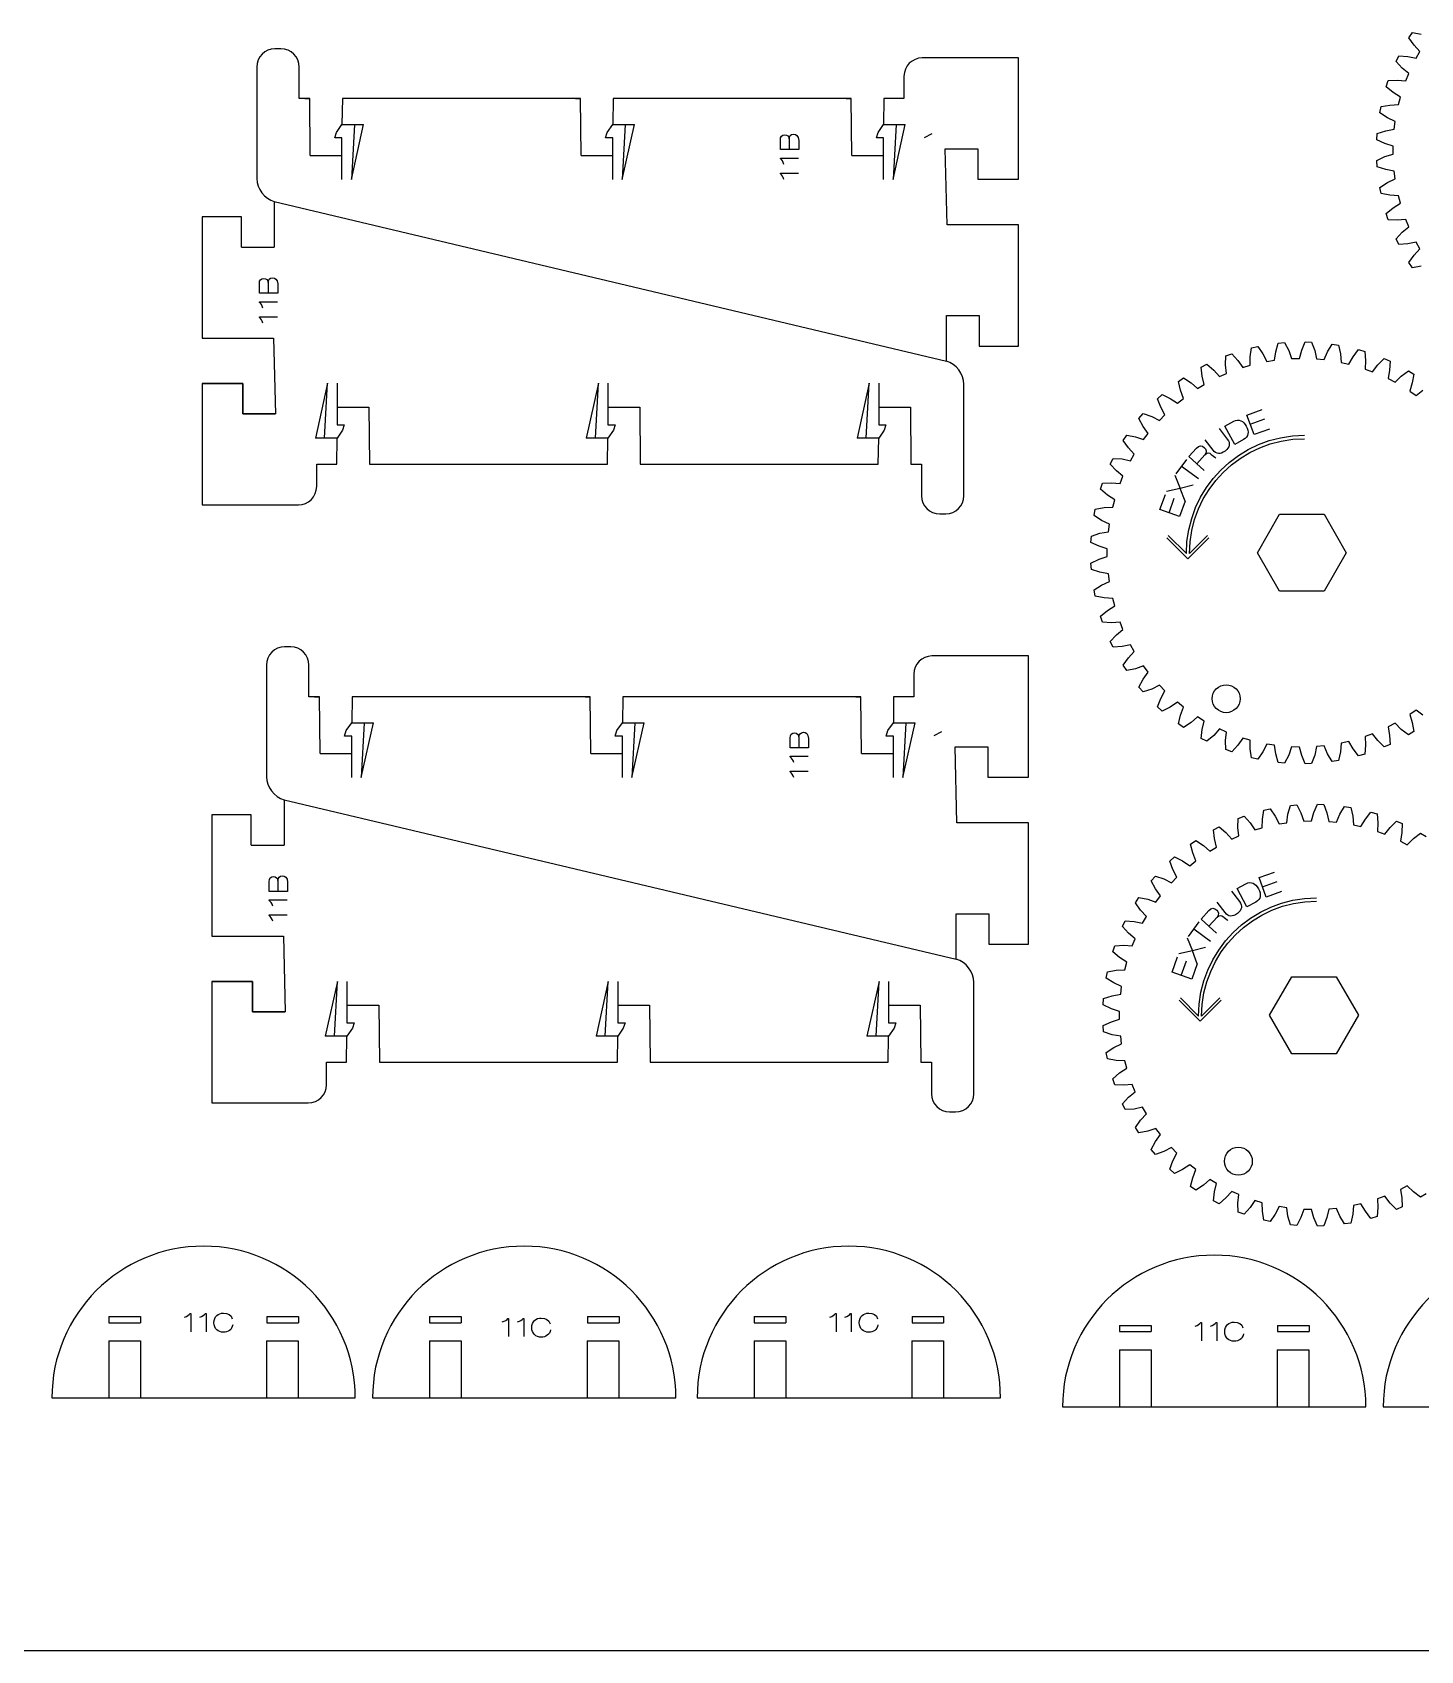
# Model space of a CAD drawing. Header units: millimetres. Extents: x -1200 to 0, y -900 to 0.
# Drawn here: x -592.9 to -364.1, y -900 to -633.2 of the extents above; entities that cross this region are included whole.
import ezdxf

# ---------------------------------------------------------------- set-up
doc = ezdxf.new("R2010")
doc.units = ezdxf.units.MM
doc.layers.add('CUTS', color=1, linetype='Continuous', true_color=0xff0000)
doc.layers.add('TEXT', color=5, linetype='Continuous', true_color=0x0000ff)
doc.layers.add('laser bed referance', color=3, linetype='Continuous', lineweight=25, true_color=0x00ff00)

msp = doc.modelspace()

# ---------------------------------------------------------------- linework, layer by layer
at = {"layer": 'CUTS', "color": 1, "lineweight": 25, "true_color": 0xff0000}
for p, q in [((-430.32, -637.46), (-446.22, -637.46)), ((-430.32, -657.46), (-430.32, -637.46)), ((-548.92, -644.16), (-548.92, -638.96)), ((-547.18, -644.16), (-548.92, -644.16)), ((-547.98, -644.16), (-547.18, -644.16)), ((-547.08, -653.55), (-547.18, -644.16)), ((-541.78, -644.16), (-541.86, -648.45)), ((-502.56, -644.16), (-541.78, -644.16)), ((-503.36, -644.16), (-502.56, -644.16)), ((-502.46, -653.55), (-502.56, -644.16)), ((-497.16, -644.16), (-497.23, -648.45)), ((-457.94, -644.16), (-497.16, -644.16)), ((-458.74, -644.16), (-457.94, -644.16)), ((-457.84, -653.55), (-457.94, -644.16)), ((-442.42, -652.46), (-437.02, -652.46)), ((-442.12, -664.95), (-442.42, -652.46)), ((-442.42, -652.46), (-437.02, -652.46)), ((-437.02, -652.46), (-437.02, -657.46)), ((-437.02, -652.46), (-437.02, -657.46)), ((-547.08, -653.55), (-541.88, -653.55)), ((-502.46, -653.55), (-497.26, -653.55)), ((-457.84, -653.55), (-452.64, -653.55)), ((-437.02, -657.46), (-430.32, -657.46)), ((-437.02, -657.46), (-430.32, -657.46)), ((-553.03, -661.15), (-442.22, -687.43)), ((-553.03, -661.15), (-553.03, -668.63)), ((-558.43, -663.63), (-564.93, -663.63)), ((-564.93, -663.63), (-564.93, -683.63)), ((-558.43, -668.63), (-558.43, -663.63)), ((-430.32, -664.95), (-442.12, -664.95)), ((-430.32, -684.95), (-430.32, -664.95)), ((-558.43, -668.63), (-553.03, -668.63)), ((-442.22, -687.43), (-442.22, -679.94)), ((-442.22, -679.94), (-436.82, -679.94)), ((-436.82, -679.94), (-436.82, -684.95)), ((-436.82, -679.94), (-436.82, -684.95)), ((-564.93, -683.63), (-553.13, -683.63)), ((-553.13, -683.63), (-552.83, -696.12)), ((-436.82, -684.95), (-430.32, -684.95)), ((-436.82, -684.95), (-430.32, -684.95)), ((-564.93, -691.12), (-558.23, -691.12)), ((-558.23, -691.12), (-564.93, -691.12)), ((-564.93, -691.12), (-564.93, -711.12)), ((-558.23, -691.12), (-558.23, -696.12)), ((-558.23, -696.12), (-558.23, -691.12)), ((-558.23, -696.12), (-552.83, -696.12)), ((-552.83, -696.12), (-558.23, -696.12)), ((-542.61, -695.03), (-537.41, -695.03)), ((-537.41, -695.03), (-537.31, -704.42)), ((-497.99, -695.03), (-492.79, -695.03)), ((-492.79, -695.03), (-492.69, -704.42)), ((-453.37, -695.03), (-448.17, -695.03)), ((-448.17, -695.03), (-448.07, -704.42)), ((-498.09, -704.42), (-498.02, -700.13)), ((-453.47, -704.42), (-453.39, -700.13)), ((-537.31, -704.42), (-536.51, -704.42)), ((-537.31, -704.42), (-498.09, -704.42)), ((-492.69, -704.42), (-491.89, -704.42)), ((-492.69, -704.42), (-453.47, -704.42)), ((-448.07, -704.42), (-447.27, -704.42)), ((-448.07, -704.42), (-446.33, -704.42)), ((-446.33, -704.42), (-446.33, -709.62)), ((-564.93, -711.12), (-549.03, -711.12)), ((-428.7, -736.04), (-444.61, -736.04)), ((-428.7, -756.04), (-428.7, -736.04)), ((-547.31, -742.75), (-547.31, -737.54)), ((-545.57, -742.75), (-547.31, -742.75)), ((-546.37, -742.75), (-545.57, -742.75)), ((-545.47, -752.14), (-545.57, -742.75)), ((-540.17, -742.75), (-540.24, -747.04)), ((-500.95, -742.75), (-540.17, -742.75)), ((-501.75, -742.75), (-500.95, -742.75)), ((-500.85, -752.14), (-500.95, -742.75)), ((-495.55, -742.75), (-495.62, -747.04)), ((-456.33, -742.75), (-495.55, -742.75)), ((-457.13, -742.75), (-456.33, -742.75)), ((-456.23, -752.14), (-456.33, -742.75)), ((-545.47, -752.14), (-540.27, -752.14)), ((-500.85, -752.14), (-495.65, -752.14)), ((-456.23, -752.14), (-451.03, -752.14)), ((-440.81, -751.04), (-435.41, -751.04)), ((-440.51, -763.53), (-440.81, -751.04)), ((-440.81, -751.04), (-435.41, -751.04)), ((-435.41, -751.04), (-435.41, -756.04)), ((-435.41, -751.04), (-435.41, -756.04)), ((-435.41, -756.04), (-428.7, -756.04)), ((-435.41, -756.04), (-428.7, -756.04)), ((-551.41, -759.73), (-440.61, -786.02)), ((-551.41, -759.73), (-551.41, -767.22)), ((-556.81, -762.22), (-563.31, -762.22)), ((-563.31, -762.22), (-563.31, -782.22)), ((-556.81, -767.22), (-556.81, -762.22)), ((-428.7, -763.53), (-440.51, -763.53)), ((-428.7, -783.53), (-428.7, -763.53)), ((-556.81, -767.22), (-551.41, -767.22)), ((-440.61, -786.02), (-440.61, -778.53)), ((-440.61, -778.53), (-435.21, -778.53)), ((-435.21, -778.53), (-435.21, -783.53)), ((-435.21, -778.53), (-435.21, -783.53)), ((-563.31, -782.22), (-551.51, -782.22)), ((-551.51, -782.22), (-551.21, -794.71)), ((-435.21, -783.53), (-428.7, -783.53)), ((-435.21, -783.53), (-428.7, -783.53)), ((-563.31, -789.71), (-556.61, -789.71)), ((-556.61, -789.71), (-563.31, -789.71)), ((-563.31, -789.71), (-563.31, -809.71)), ((-556.61, -789.71), (-556.61, -794.71)), ((-556.61, -794.71), (-556.61, -789.71)), ((-556.61, -794.71), (-551.21, -794.71)), ((-551.21, -794.71), (-556.61, -794.71)), ((-540.99, -793.61), (-535.79, -793.61)), ((-535.79, -793.61), (-535.69, -803)), ((-496.37, -793.61), (-491.17, -793.61)), ((-491.17, -793.61), (-491.07, -803)), ((-451.75, -793.61), (-446.55, -793.61)), ((-446.55, -793.61), (-446.45, -803)), ((-496.47, -803), (-496.4, -798.71)), ((-451.85, -803), (-451.78, -798.71)), ((-535.69, -803), (-534.89, -803)), ((-535.69, -803), (-496.47, -803)), ((-491.07, -803), (-490.27, -803)), ((-491.07, -803), (-451.85, -803)), ((-446.45, -803), (-445.65, -803)), ((-446.45, -803), (-444.71, -803)), ((-444.71, -803), (-444.71, -808.21)), ((-563.31, -809.71), (-547.41, -809.71)), ((-580.28, -844.94), (-575.08, -844.94)), ((-580.28, -844.94), (-580.28, -845.94)), ((-579.88, -844.94), (-575.48, -844.94)), ((-575.08, -844.94), (-575.08, -845.94)), ((-554.25, -844.94), (-549.05, -844.94)), ((-554.25, -844.94), (-554.25, -845.94)), ((-553.85, -844.94), (-549.45, -844.94)), ((-549.05, -844.94), (-549.05, -845.94)), ((-527.42, -844.94), (-522.22, -844.94)), ((-527.42, -844.94), (-527.42, -845.94)), ((-527.02, -844.94), (-522.62, -844.94)), ((-522.22, -844.94), (-522.22, -845.94)), ((-501.39, -844.94), (-496.19, -844.94)), ((-501.39, -844.94), (-501.39, -845.94)), ((-500.99, -844.94), (-496.59, -844.94)), ((-496.19, -844.94), (-496.19, -845.94)), ((-473.91, -844.94), (-468.71, -844.94)), ((-473.91, -844.94), (-473.91, -845.94)), ((-473.51, -844.94), (-469.11, -844.94)), ((-468.71, -844.94), (-468.71, -845.94)), ((-447.88, -844.94), (-442.68, -844.94)), ((-447.88, -844.94), (-447.88, -845.94)), ((-447.48, -844.94), (-443.08, -844.94)), ((-442.68, -844.94), (-442.68, -845.94)), ((-580.28, -845.94), (-575.08, -845.94)), ((-579.88, -845.94), (-575.48, -845.94)), ((-554.25, -845.94), (-549.05, -845.94)), ((-553.85, -845.94), (-549.45, -845.94)), ((-527.42, -845.94), (-522.22, -845.94)), ((-527.02, -845.94), (-522.62, -845.94)), ((-501.39, -845.94), (-496.19, -845.94)), ((-500.99, -845.94), (-496.59, -845.94)), ((-473.91, -845.94), (-468.71, -845.94)), ((-473.51, -845.94), (-469.11, -845.94)), ((-447.88, -845.94), (-442.68, -845.94)), ((-447.48, -845.94), (-443.08, -845.94)), ((-413.68, -846.42), (-408.48, -846.42)), ((-413.68, -846.42), (-413.68, -847.42)), ((-413.68, -847.42), (-408.48, -847.42)), ((-413.28, -846.42), (-408.88, -846.42)), ((-413.28, -847.42), (-408.88, -847.42)), ((-408.48, -846.42), (-408.48, -847.42)), ((-387.65, -846.42), (-382.45, -846.42)), ((-387.65, -846.42), (-387.65, -847.42)), ((-387.65, -847.42), (-382.45, -847.42)), ((-387.25, -846.42), (-382.85, -846.42)), ((-387.25, -847.42), (-382.85, -847.42)), ((-382.45, -846.42), (-382.45, -847.42)), ((-580.28, -848.94), (-575.08, -848.94)), ((-580.28, -848.94), (-580.28, -858.31)), ((-579.88, -848.94), (-575.48, -848.94)), ((-575.08, -848.94), (-575.08, -858.31)), ((-554.28, -848.94), (-549.08, -848.94)), ((-554.28, -848.94), (-554.28, -858.31)), ((-553.88, -848.94), (-549.48, -848.94)), ((-549.08, -848.94), (-549.08, -858.31)), ((-527.42, -848.94), (-522.22, -848.94)), ((-527.42, -848.94), (-527.42, -858.31)), ((-527.02, -848.94), (-522.62, -848.94)), ((-522.22, -848.94), (-522.22, -858.31)), ((-501.42, -848.94), (-496.22, -848.94)), ((-501.42, -848.94), (-501.42, -858.31)), ((-501.02, -848.94), (-496.62, -848.94)), ((-496.22, -848.94), (-496.22, -858.31)), ((-473.91, -848.94), (-468.71, -848.94)), ((-473.91, -848.94), (-473.91, -858.31)), ((-473.51, -848.94), (-469.11, -848.94)), ((-468.71, -848.94), (-468.71, -858.31)), ((-447.91, -848.94), (-442.71, -848.94)), ((-447.91, -848.94), (-447.91, -858.31)), ((-447.51, -848.94), (-443.11, -848.94)), ((-442.71, -848.94), (-442.71, -858.31)), ((-413.68, -850.42), (-408.48, -850.42)), ((-413.68, -850.42), (-413.68, -859.8)), ((-413.28, -850.42), (-408.88, -850.42)), ((-408.48, -850.42), (-408.48, -859.8)), ((-387.68, -850.42), (-382.48, -850.42)), ((-387.68, -850.42), (-387.68, -859.8)), ((-387.28, -850.42), (-382.88, -850.42)), ((-382.48, -850.42), (-382.48, -859.8)), ((-589.68, -858.33), (-539.68, -858.33)), ((-536.82, -858.33), (-486.82, -858.33)), ((-483.31, -858.33), (-433.31, -858.33)), ((-423.08, -859.81), (-373.08, -859.81)), ((-370.22, -859.81), (-320.22, -859.81))]:
    msp.add_line(p, q, dxfattribs=at)
for points in [[(-363.96, -671.78), (-365.41, -672.07), (-365.98, -671.19), (-365.13, -669.98), (-364.16, -668.94), (-364.79, -667.83), (-366.18, -668.11), (-367.65, -668.22), (-368.11, -667.27), (-367.11, -666.18), (-366.01, -665.28), (-366.49, -664.09), (-367.91, -664.2), (-369.39, -664.12), (-369.72, -663.11), (-368.59, -662.17), (-367.39, -661.4), (-367.71, -660.17), (-369.13, -660.09), (-370.58, -659.82), (-370.79, -658.79), (-369.54, -657.99), (-368.25, -657.39), (-368.41, -656.12), (-369.81, -655.87), (-371.22, -655.41), (-371.29, -654.36), (-369.95, -653.73), (-368.6, -653.3), (-368.6, -652.02), (-369.95, -651.59), (-371.29, -650.96), (-371.22, -649.9), (-369.81, -649.45), (-368.41, -649.19), (-368.25, -647.93), (-369.54, -647.33), (-370.79, -646.53), (-370.58, -645.49), (-369.13, -645.22), (-367.71, -645.15), (-367.39, -643.91), (-368.59, -643.15), (-369.72, -642.2), (-369.39, -641.2), (-367.91, -641.12), (-366.49, -641.23), (-366.01, -640.04), (-367.11, -639.13), (-368.11, -638.05), (-367.65, -637.09), (-366.18, -637.2), (-364.79, -637.49), (-364.16, -636.38), (-365.13, -635.34), (-365.98, -634.13), (-365.41, -633.25), (-363.96, -633.54)], [(-551.92, -635.96), (-552.92, -635.96)], [(-555.92, -638.96), (-555.92, -639.66)], [(-449.22, -640.46), (-449.22, -644.16), (-452.54, -644.16), (-452.57, -648.45)], [(-555.92, -647.16), (-555.92, -647.86)], [(-541.86, -657.49), (-541.86, -650.65), (-543.06, -650.65), (-542.77, -649.77), (-541.86, -648.45), (-539.8, -648.45), (-540.3, -657.49), (-538.29, -648.45)], [(-539.8, -648.45), (-538.29, -648.45)], [(-497.23, -657.49), (-497.23, -650.65), (-498.43, -650.65), (-498.15, -649.77), (-497.23, -648.45), (-495.17, -648.45), (-495.67, -657.49), (-493.66, -648.45)], [(-495.17, -648.45), (-493.66, -648.45)], [(-452.57, -657.49), (-452.57, -650.65), (-453.77, -650.65), (-453.49, -649.77), (-452.57, -648.45), (-450.52, -648.45), (-451.02, -657.49), (-449, -648.45)], [(-450.52, -648.45), (-449, -648.45)], [(-444.63, -649.99), (-445.92, -650.64)], [(-555.92, -653.86), (-555.92, -657.35)], [(-363.67, -745.81), (-364.8, -744.95), (-365.85, -745.68), (-365.43, -747.03), (-365.18, -748.49), (-366.08, -749.04), (-367.26, -748.14), (-368.27, -747.14), (-369.4, -747.73), (-369.16, -749.13), (-369.1, -750.61), (-370.07, -751.04), (-371.12, -750), (-371.99, -748.88), (-373.19, -749.32), (-373.13, -750.74), (-373.26, -752.22), (-374.27, -752.52), (-375.18, -751.35), (-375.91, -750.13), (-377.15, -750.41), (-377.27, -751.83), (-377.59, -753.27), (-378.63, -753.44), (-379.39, -752.17), (-379.95, -750.86), (-381.22, -750.99), (-381.52, -752.37), (-382.02, -753.77), (-383.07, -753.8), (-383.66, -752.44), (-384.05, -751.08), (-385.32, -751.04), (-385.8, -752.37), (-386.47, -753.69), (-387.52, -753.59), (-387.93, -752.17), (-388.14, -750.76), (-389.4, -750.56), (-390.05, -751.83), (-390.88, -753.05), (-391.91, -752.81), (-392.13, -751.35), (-392.16, -749.93), (-393.39, -749.57), (-394.19, -750.74), (-395.17, -751.85), (-396.16, -751.48), (-396.2, -750), (-396.05, -748.59), (-397.21, -748.07), (-398.16, -749.13), (-399.28, -750.1), (-400.21, -749.62), (-400.06, -748.14), (-399.72, -746.76), (-400.82, -746.1), (-401.89, -747.03), (-403.12, -747.85), (-403.99, -747.25), (-403.64, -745.81), (-403.14, -744.48), (-404.14, -743.68), (-405.32, -744.47), (-406.65, -745.13), (-407.43, -744.42), (-406.9, -743.03), (-406.23, -741.78), (-407.12, -740.86), (-408.39, -741.49), (-409.8, -741.97), (-410.48, -741.17), (-409.78, -739.86), (-408.96, -738.71), (-409.72, -737.68), (-411.06, -738.15), (-412.51, -738.44), (-413.09, -737.56), (-412.23, -736.35), (-411.27, -735.31), (-411.89, -734.2), (-413.28, -734.48), (-414.76, -734.59), (-415.22, -733.64), (-414.21, -732.55), (-413.12, -731.65), (-413.6, -730.46), (-415.02, -730.57), (-416.5, -730.49), (-416.83, -729.49), (-415.69, -728.54), (-414.49, -727.78), (-414.82, -726.54), (-416.24, -726.46), (-417.69, -726.19), (-417.89, -725.16), (-416.64, -724.36), (-415.36, -723.76), (-415.52, -722.49), (-416.92, -722.24), (-418.33, -721.78), (-418.4, -720.73), (-417.06, -720.1), (-415.7, -719.67), (-415.7, -718.39), (-417.06, -717.96), (-418.4, -717.33), (-418.33, -716.27), (-416.92, -715.82), (-415.52, -715.57), (-415.36, -714.3), (-416.64, -713.7), (-417.89, -712.9), (-417.69, -711.86), (-416.24, -711.59), (-414.82, -711.52), (-414.49, -710.28), (-415.69, -709.52), (-416.83, -708.57), (-416.5, -707.57), (-415.02, -707.49), (-413.6, -707.6), (-413.12, -706.41), (-414.21, -705.5), (-415.22, -704.42), (-414.76, -703.47), (-413.28, -703.57), (-411.89, -703.86), (-411.27, -702.75), (-412.23, -701.71), (-413.09, -700.5), (-412.51, -699.62), (-411.06, -699.91), (-409.72, -700.38), (-408.96, -699.35), (-409.78, -698.2), (-410.48, -696.89), (-409.8, -696.09), (-408.39, -696.56), (-407.12, -697.2), (-406.23, -696.28), (-406.9, -695.03), (-407.43, -693.64), (-406.65, -692.93), (-405.32, -693.59), (-404.14, -694.38), (-403.14, -693.58), (-403.64, -692.25), (-403.99, -690.81), (-403.12, -690.21), (-401.89, -691.03), (-400.82, -691.96), (-399.72, -691.3), (-400.06, -689.91), (-400.21, -688.44), (-399.28, -687.95), (-398.16, -688.92), (-397.21, -689.99), (-396.05, -689.47), (-396.2, -688.06), (-396.16, -686.58), (-395.17, -686.21), (-394.19, -687.32), (-393.39, -688.49), (-392.16, -688.13), (-392.13, -686.71), (-391.91, -685.24), (-390.88, -685.01), (-390.05, -686.23), (-389.4, -687.5), (-388.14, -687.29), (-387.93, -685.89), (-387.52, -684.47), (-386.47, -684.37), (-385.8, -685.68), (-385.32, -687.02), (-384.05, -686.98), (-383.66, -685.62), (-383.07, -684.26), (-382.02, -684.29), (-381.52, -685.68), (-381.22, -687.07), (-379.95, -687.19), (-379.39, -685.89), (-378.63, -684.62), (-377.59, -684.79), (-377.27, -686.23), (-377.15, -687.65), (-375.91, -687.93), (-375.18, -686.71), (-374.27, -685.54), (-373.26, -685.84), (-373.13, -687.32), (-373.19, -688.74), (-371.99, -689.18), (-371.12, -688.06), (-370.07, -687.02), (-369.1, -687.45), (-369.16, -688.92), (-369.4, -690.32), (-368.27, -690.91), (-367.26, -689.91), (-366.08, -689.02), (-365.18, -689.57), (-365.43, -691.03), (-365.85, -692.38), (-364.8, -693.11), (-363.67, -692.25)], [(-542.68, -691.09), (-542.68, -697.93), (-541.48, -697.93), (-541.76, -698.81), (-542.68, -700.13), (-544.73, -700.13), (-544.23, -691.09), (-546.25, -700.13)], [(-498.02, -691.09), (-498.02, -697.93), (-496.82, -697.93), (-497.1, -698.81), (-498.02, -700.13), (-500.08, -700.13), (-499.58, -691.09), (-501.59, -700.13)], [(-453.39, -691.09), (-453.39, -697.93), (-452.19, -697.93), (-452.48, -698.81), (-453.39, -700.13), (-455.45, -700.13), (-454.95, -691.09), (-456.96, -700.13)], [(-439.33, -694.71), (-439.33, -691.23)], [(-544.73, -700.13), (-546.25, -700.13)], [(-546.03, -708.12), (-546.03, -704.42), (-542.71, -704.42), (-542.68, -700.13)], [(-500.08, -700.13), (-501.59, -700.13)], [(-455.45, -700.13), (-456.96, -700.13)], [(-439.33, -701.42), (-439.33, -700.71)], [(-439.33, -709.62), (-439.33, -708.92)], [(-443.33, -712.62), (-442.33, -712.62)], [(-387.31, -725.38), (-390.97, -719.03), (-387.31, -712.68), (-379.98, -712.68), (-376.31, -719.03), (-379.98, -725.38), (-387.31, -725.38), (-387.31, -725.38)], [(-550.31, -734.54), (-551.31, -734.54)], [(-554.31, -737.54), (-554.31, -738.25)], [(-447.61, -739.04), (-447.61, -742.75), (-450.93, -742.75), (-450.96, -747.04)], [(-554.31, -745.75), (-554.31, -746.45)], [(-540.24, -756.08), (-540.24, -749.24), (-541.44, -749.24), (-541.16, -748.35), (-540.24, -747.04), (-538.18, -747.04), (-538.68, -756.08), (-536.67, -747.04)], [(-538.18, -747.04), (-536.67, -747.04)], [(-495.61, -756.08), (-495.61, -749.24), (-496.82, -749.24), (-496.53, -748.35), (-495.62, -747.04), (-493.56, -747.04), (-494.06, -756.08), (-492.05, -747.04)], [(-493.56, -747.04), (-492.05, -747.04)], [(-450.96, -756.08), (-450.96, -749.24), (-452.16, -749.24), (-451.87, -748.35), (-450.96, -747.04), (-448.9, -747.04), (-449.4, -756.08), (-447.39, -747.04)], [(-448.9, -747.04), (-447.39, -747.04)], [(-443.02, -748.57), (-444.3, -749.22)], [(-554.31, -752.45), (-554.31, -755.94)], [(-363.16, -824.72), (-364.07, -825.27), (-365.25, -824.38), (-366.25, -823.38), (-367.39, -823.97), (-367.14, -825.37), (-367.08, -826.85), (-368.05, -827.27), (-369.1, -826.23), (-369.98, -825.11), (-371.17, -825.55), (-371.11, -826.97), (-371.24, -828.45), (-372.25, -828.75), (-373.17, -827.58), (-373.89, -826.36), (-375.14, -826.64), (-375.25, -828.06), (-375.57, -829.51), (-376.61, -829.67), (-377.37, -828.4), (-377.93, -827.1), (-379.2, -827.22), (-379.5, -828.61), (-380, -830), (-381.05, -830.04), (-381.64, -828.68), (-382.03, -827.31), (-383.31, -827.27), (-383.78, -828.61), (-384.46, -829.93), (-385.51, -829.82), (-385.92, -828.4), (-386.13, -827), (-387.39, -826.79), (-388.03, -828.06), (-388.87, -829.28), (-389.9, -829.05), (-390.12, -827.58), (-390.15, -826.16), (-391.37, -825.8), (-392.17, -826.97), (-393.16, -828.08), (-394.15, -827.71), (-394.18, -826.23), (-394.03, -824.82), (-395.2, -824.3), (-396.14, -825.37), (-397.26, -826.34), (-398.19, -825.85), (-398.04, -824.38), (-397.71, -823), (-398.8, -822.33), (-399.87, -823.27), (-401.1, -824.08), (-401.97, -823.48), (-401.63, -822.04), (-401.12, -820.71), (-402.12, -819.92), (-403.3, -820.7), (-404.63, -821.36), (-405.41, -820.65), (-404.89, -819.26), (-404.22, -818.01), (-405.11, -817.09), (-406.38, -817.73), (-407.78, -818.2), (-408.46, -817.4), (-407.77, -816.09), (-406.94, -814.94), (-407.7, -813.91), (-409.05, -814.38), (-410.5, -814.67), (-411.07, -813.79), (-410.22, -812.58), (-409.25, -811.54), (-409.88, -810.43), (-411.27, -810.72), (-412.74, -810.82), (-413.2, -809.87), (-412.2, -808.79), (-411.1, -807.88), (-411.58, -806.69), (-413, -806.8), (-414.48, -806.72), (-414.81, -805.72), (-413.68, -804.77), (-412.48, -804.01), (-412.8, -802.77), (-414.22, -802.7), (-415.67, -802.43), (-415.88, -801.39), (-414.63, -800.59), (-413.34, -799.99), (-413.5, -798.73), (-414.9, -798.47), (-416.31, -798.02), (-416.38, -796.96), (-415.04, -796.33), (-413.69, -795.9), (-413.69, -794.62), (-415.04, -794.19), (-416.38, -793.56), (-416.31, -792.51), (-414.9, -792.05), (-413.5, -791.8), (-413.34, -790.53), (-414.63, -789.93), (-415.88, -789.13), (-415.67, -788.1), (-414.22, -787.83), (-412.8, -787.75), (-412.48, -786.52), (-413.68, -785.75), (-414.81, -784.8), (-414.48, -783.8), (-413, -783.72), (-411.58, -783.83), (-411.1, -782.64), (-412.2, -781.74), (-413.2, -780.65), (-412.74, -779.7), (-411.27, -779.81), (-409.88, -780.09), (-409.25, -778.98), (-410.22, -777.94), (-411.07, -776.73), (-410.5, -775.85), (-409.05, -776.15), (-407.7, -776.61), (-406.94, -775.58), (-407.77, -774.43), (-408.46, -773.12), (-407.78, -772.32), (-406.38, -772.8), (-405.11, -773.43), (-404.22, -772.51), (-404.89, -771.26), (-405.41, -769.87), (-404.63, -769.16), (-403.3, -769.82), (-402.12, -770.61), (-401.12, -769.81), (-401.63, -768.48), (-401.97, -767.04), (-401.1, -766.44), (-399.87, -767.26), (-398.8, -768.19), (-397.71, -767.53), (-398.04, -766.15), (-398.19, -764.68), (-397.26, -764.19), (-396.14, -765.16), (-395.2, -766.22), (-394.03, -765.7), (-394.18, -764.29), (-394.15, -762.81), (-393.16, -762.45), (-392.17, -763.55), (-391.37, -764.72), (-390.15, -764.36), (-390.12, -762.94), (-389.9, -761.48), (-388.87, -761.24), (-388.03, -762.46), (-387.39, -763.73), (-386.13, -763.53), (-385.92, -762.12), (-385.51, -760.7), (-384.46, -760.6), (-383.78, -761.92), (-383.31, -763.26), (-382.03, -763.21), (-381.64, -761.85), (-381.05, -760.49), (-380, -760.52), (-379.5, -761.92), (-379.2, -763.3), (-377.93, -763.43), (-377.37, -762.12), (-376.61, -760.85), (-375.57, -761.02), (-375.25, -762.46), (-375.14, -763.88), (-373.89, -764.16), (-373.17, -762.94), (-372.25, -761.77), (-371.24, -762.07), (-371.11, -763.55), (-371.17, -764.97), (-369.98, -765.41), (-369.1, -764.29), (-368.05, -763.25), (-367.08, -763.68), (-367.14, -765.16), (-367.39, -766.56), (-366.25, -767.15), (-365.25, -766.15), (-364.07, -765.25), (-363.16, -765.8)], [(-385.29, -801.61), (-388.96, -795.26), (-385.29, -788.91), (-377.96, -788.91), (-374.29, -795.26), (-377.96, -801.61), (-385.29, -801.61), (-385.29, -801.61)], [(-541.06, -789.68), (-541.06, -796.51), (-539.86, -796.51), (-540.14, -797.4), (-541.06, -798.71), (-543.12, -798.71), (-542.62, -789.68), (-544.63, -798.71)], [(-496.4, -789.68), (-496.4, -796.51), (-495.2, -796.51), (-495.49, -797.4), (-496.4, -798.71), (-498.46, -798.71), (-497.96, -789.68), (-499.97, -798.71)], [(-451.78, -789.68), (-451.78, -796.51), (-450.58, -796.51), (-450.86, -797.4), (-451.78, -798.71), (-453.83, -798.71), (-453.33, -789.68), (-455.35, -798.71)], [(-437.71, -793.3), (-437.71, -789.81)], [(-543.12, -798.71), (-544.63, -798.71)], [(-544.41, -806.71), (-544.41, -803), (-541.09, -803), (-541.06, -798.71)], [(-498.46, -798.71), (-499.97, -798.71)], [(-453.83, -798.71), (-455.35, -798.71)], [(-437.71, -800), (-437.71, -799.3)], [(-437.71, -808.21), (-437.71, -807.5)], [(-441.71, -811.21), (-440.71, -811.21)]]:
    msp.add_lwpolyline(points, dxfattribs=at)
for points in [[(-552.92, -635.96), (-554.57, -635.96), (-555.92, -637.31), (-555.92, -638.96)], [(-548.92, -638.96), (-548.92, -637.31), (-550.27, -635.96), (-551.92, -635.96)], [(-446.22, -637.46), (-447.87, -637.46), (-449.22, -638.81), (-449.22, -640.46)], [(-555.92, -639.66), (-555.92, -641.31), (-555.92, -645.51), (-555.92, -647.16)], [(-555.92, -647.86), (-555.92, -649.51), (-555.92, -652.21), (-555.92, -653.86)], [(-555.92, -657.35), (-555.92, -659), (-554.62, -660.71), (-553.03, -661.15)], [(-439.33, -691.23), (-439.33, -689.58), (-440.63, -687.87), (-442.22, -687.43)], [(-439.33, -700.71), (-439.33, -699.06), (-439.33, -696.36), (-439.33, -694.71)], [(-439.33, -708.92), (-439.33, -707.27), (-439.33, -703.07), (-439.33, -701.42)], [(-549.03, -711.12), (-547.38, -711.12), (-546.03, -709.77), (-546.03, -708.12)], [(-446.33, -709.62), (-446.33, -711.27), (-444.98, -712.62), (-443.33, -712.62)], [(-442.33, -712.62), (-440.68, -712.62), (-439.33, -711.27), (-439.33, -709.62)], [(-551.31, -734.54), (-552.96, -734.54), (-554.31, -735.89), (-554.31, -737.54)], [(-547.31, -737.54), (-547.31, -735.89), (-548.66, -734.54), (-550.31, -734.54)], [(-444.61, -736.04), (-446.26, -736.04), (-447.61, -737.39), (-447.61, -739.04)], [(-554.31, -738.25), (-554.31, -739.9), (-554.31, -744.1), (-554.31, -745.75)], [(-398.42, -743.09), (-398.42, -741.82), (-397.38, -740.79), (-396.11, -740.79)], [(-396.11, -740.79), (-394.84, -740.79), (-393.81, -741.82), (-393.81, -743.09)], [(-396.11, -745.39), (-397.38, -745.39), (-398.42, -744.36), (-398.42, -743.09)], [(-393.81, -743.09), (-393.81, -744.36), (-394.84, -745.39), (-396.11, -745.39)], [(-554.31, -746.45), (-554.31, -748.1), (-554.31, -750.8), (-554.31, -752.45)], [(-554.31, -755.94), (-554.31, -757.59), (-553, -759.3), (-551.41, -759.73)], [(-437.71, -789.81), (-437.71, -788.16), (-439.01, -786.46), (-440.61, -786.02)], [(-437.71, -799.3), (-437.71, -797.65), (-437.71, -794.95), (-437.71, -793.3)], [(-437.71, -807.5), (-437.71, -805.85), (-437.71, -801.65), (-437.71, -800)], [(-547.41, -809.71), (-545.76, -809.71), (-544.41, -808.36), (-544.41, -806.71)], [(-444.71, -808.21), (-444.71, -809.86), (-443.36, -811.21), (-441.71, -811.21)], [(-440.71, -811.21), (-439.06, -811.21), (-437.71, -809.86), (-437.71, -808.21)], [(-396.4, -819.32), (-396.4, -818.05), (-395.37, -817.02), (-394.1, -817.02)], [(-394.1, -817.02), (-392.83, -817.02), (-391.8, -818.05), (-391.8, -819.32)], [(-394.1, -821.63), (-395.37, -821.63), (-396.4, -820.6), (-396.4, -819.32)], [(-391.8, -819.32), (-391.8, -820.6), (-392.83, -821.63), (-394.1, -821.63)], [(-564.68, -833.33), (-578.48, -833.33), (-589.68, -844.52), (-589.68, -858.33)], [(-539.68, -858.33), (-539.68, -844.52), (-550.87, -833.33), (-564.68, -833.33)], [(-511.82, -833.33), (-525.63, -833.33), (-536.82, -844.52), (-536.82, -858.33)], [(-486.82, -858.33), (-486.82, -844.52), (-498.01, -833.33), (-511.82, -833.33)], [(-458.31, -833.33), (-472.12, -833.33), (-483.31, -844.52), (-483.31, -858.33)], [(-433.31, -858.33), (-433.31, -844.52), (-444.5, -833.33), (-458.31, -833.33)], [(-398.08, -834.81), (-411.88, -834.81), (-423.08, -846), (-423.08, -859.81)], [(-373.08, -859.81), (-373.08, -846), (-384.27, -834.81), (-398.08, -834.81)], [(-345.22, -834.81), (-359.03, -834.81), (-370.22, -846), (-370.22, -859.81)]]:
    msp.add_open_spline(points, degree=3, dxfattribs=at)
at = {"layer": 'laser bed referance'}
msp.add_line((-1200, -900), (0, -900), dxfattribs=at)
at = {"layer": 'TEXT', "color": 5, "lineweight": 25, "true_color": 0x0000ff}
for points in [[(-468.16, -650.79), (-468.17, -652.58)], [(-468.17, -650.79), (-468.16, -650.79)], [(-469.6, -652.58), (-469.6, -650.94)], [(-466.58, -651.05), (-466.58, -652.58), (-469.6, -652.58), (-469.6, -652.58)], [(-469.58, -654.07), (-469.58, -653.96), (-466.6, -653.96)], [(-469.58, -656.57), (-469.58, -656.46), (-466.6, -656.46)], [(-555.48, -676.25), (-555.48, -674.61)], [(-552.46, -674.72), (-552.46, -676.25), (-555.48, -676.25), (-555.48, -676.25)], [(-554.04, -674.47), (-554.05, -676.25)], [(-554.05, -674.47), (-554.04, -674.47)], [(-555.46, -677.75), (-555.46, -677.64), (-552.48, -677.64)], [(-555.46, -680.25), (-555.46, -680.14), (-552.48, -680.14)], [(-388.98, -698.63), (-391.51, -699.56), (-392.69, -696.34), (-390.19, -695.43)], [(-397.24, -698.57), (-395.92, -700.3)], [(-396.33, -698.15), (-394.87, -697.36)], [(-393.23, -700.36), (-394.7, -701.16), (-396.33, -698.15), (-396.33, -698.15)], [(-392.14, -697.84), (-389.74, -696.96)], [(-398.28, -702.11), (-399.6, -700.39)], [(-404.33, -706.03), (-402.58, -703.65)], [(-399.75, -705.48), (-402.27, -703.16), (-400.99, -701.78)], [(-399.62, -702.87), (-399.61, -702.88), (-400.97, -704.36)], [(-404.55, -706.26), (-403.68, -708.41)], [(-400.69, -706.85), (-403.45, -704.83)], [(-402.89, -710.53), (-403.8, -713.07), (-407.02, -711.92), (-406.12, -709.41)], [(-402.89, -710.53), (-403.68, -708.41), (-405.92, -708.93)], [(-401.53, -707.88), (-403.68, -708.41)], [(-405.52, -712.45), (-404.66, -710.05)], [(-398.95, -716.55), (-402.42, -720.03), (-405.9, -716.55)], [(-405.67, -716.17), (-402.67, -719.17)], [(-399.18, -716.18), (-402.17, -719.17)], [(-467.99, -751.16), (-467.99, -749.52)], [(-466.55, -749.38), (-466.55, -751.16)], [(-466.55, -749.38), (-466.54, -749.38)], [(-464.97, -749.63), (-464.97, -751.16), (-467.99, -751.16), (-467.99, -751.16)], [(-467.97, -752.66), (-467.97, -752.55), (-464.99, -752.55)], [(-467.97, -755.16), (-467.97, -755.05), (-464.99, -755.05)], [(-553.87, -774.84), (-553.87, -773.2)], [(-550.84, -773.31), (-550.84, -774.84), (-553.87, -774.84), (-553.87, -774.84)], [(-552.43, -773.05), (-552.43, -774.84)], [(-552.43, -773.05), (-552.42, -773.05)], [(-394.32, -774.39), (-392.85, -773.59)], [(-386.97, -774.87), (-389.5, -775.79), (-390.67, -772.58), (-388.17, -771.66)], [(-390.13, -774.07), (-387.73, -773.2)], [(-553.84, -776.33), (-553.84, -776.22), (-550.87, -776.22)], [(-395.22, -774.81), (-393.9, -776.53)], [(-391.22, -776.6), (-392.68, -777.39), (-394.32, -774.39), (-394.32, -774.39)], [(-553.84, -778.83), (-553.84, -778.72), (-550.87, -778.72)], [(-397.73, -781.71), (-400.25, -779.4), (-398.97, -778.01)], [(-396.26, -778.35), (-397.59, -776.62)], [(-402.31, -782.26), (-400.57, -779.88)], [(-398.67, -783.08), (-401.43, -781.06)], [(-397.6, -779.1), (-397.59, -779.11), (-398.95, -780.59)], [(-402.53, -782.49), (-401.67, -784.65)], [(-399.52, -784.11), (-401.67, -784.65)], [(-400.87, -786.77), (-401.78, -789.3), (-405.01, -788.15), (-404.11, -785.64)], [(-400.87, -786.77), (-401.67, -784.65), (-403.9, -785.16)], [(-403.51, -788.69), (-402.65, -786.28)], [(-396.93, -792.78), (-400.41, -796.26), (-403.88, -792.78)], [(-403.66, -792.4), (-400.66, -795.4)], [(-397.17, -792.41), (-400.16, -795.4)], [(-566.88, -844.45), (-566.77, -844.45), (-566.77, -847.43)], [(-564.38, -844.45), (-564.27, -844.45), (-564.27, -847.43)], [(-514.5, -845.26), (-514.39, -845.26), (-514.39, -848.24)], [(-511.99, -845.26), (-511.89, -845.26), (-511.89, -848.24)], [(-460.51, -844.45), (-460.4, -844.45), (-460.4, -847.43)], [(-458.01, -844.45), (-457.9, -844.45), (-457.9, -847.43)], [(-400.28, -845.93), (-400.17, -845.93), (-400.17, -848.91)], [(-397.78, -845.93), (-397.67, -845.93), (-397.67, -848.91)]]:
    msp.add_lwpolyline(points, dxfattribs=at)
for points in [[(-469.6, -650.94), (-469.6, -650.46), (-469.34, -650.12), (-468.85, -650.12)], [(-468.85, -650.12), (-468.5, -650.12), (-468.16, -650.44), (-468.17, -650.79)], [(-468.16, -650.79), (-468.14, -650.4), (-467.93, -650.03), (-467.4, -650.03)], [(-467.4, -650.03), (-467.05, -650.03), (-466.58, -650.25), (-466.58, -651.05)], [(-469.02, -655.01), (-469.13, -654.55), (-469.37, -654.25), (-469.58, -654.07)], [(-469.02, -657.51), (-469.13, -657.05), (-469.37, -656.75), (-469.58, -656.57)], [(-555.48, -674.61), (-555.48, -674.13), (-555.22, -673.8), (-554.73, -673.8)], [(-554.73, -673.8), (-554.38, -673.8), (-554.04, -674.11), (-554.05, -674.47)], [(-554.04, -674.47), (-554.02, -674.07), (-553.81, -673.7), (-553.28, -673.7)], [(-553.28, -673.7), (-552.93, -673.7), (-552.46, -673.93), (-552.46, -674.72)], [(-554.9, -678.69), (-555.01, -678.23), (-555.25, -677.92), (-555.46, -677.75)], [(-554.9, -681.19), (-555.01, -680.73), (-555.25, -680.42), (-555.46, -680.25)], [(-394.87, -697.36), (-394.04, -696.91), (-393.28, -697.28), (-392.79, -698.18)], [(-392.79, -698.18), (-392.31, -699.08), (-392.4, -699.91), (-393.23, -700.36)], [(-402.67, -719.17), (-402.67, -708.43), (-393.96, -699.67), (-383.21, -699.67)], [(-402.17, -719.17), (-402.17, -708.73), (-393.65, -700.22), (-383.21, -700.22)], [(-400.99, -701.78), (-400.53, -701.27), (-400.11, -701.3), (-399.66, -701.71)], [(-395.92, -700.3), (-395.38, -701), (-395.5, -701.66), (-396.29, -702.26)], [(-399.66, -701.71), (-399.42, -701.93), (-399.24, -702.41), (-399.62, -702.87)], [(-399.61, -702.88), (-399.25, -702.49), (-398.92, -702.49), (-398.57, -702.81)], [(-398.57, -702.81), (-398.48, -702.89), (-397.97, -703.34), (-397.82, -703.39)], [(-396.29, -702.26), (-397.08, -702.86), (-397.74, -702.82), (-398.28, -702.11)], [(-467.99, -749.52), (-467.99, -749.05), (-467.73, -748.71), (-467.24, -748.71)], [(-467.24, -748.71), (-466.88, -748.71), (-466.54, -749.02), (-466.55, -749.38)], [(-466.54, -749.38), (-466.53, -748.99), (-466.32, -748.62), (-465.79, -748.62)], [(-465.79, -748.62), (-465.43, -748.62), (-464.97, -748.84), (-464.97, -749.63)], [(-467.4, -753.6), (-467.52, -753.14), (-467.76, -752.84), (-467.97, -752.66)], [(-467.4, -756.1), (-467.52, -755.64), (-467.76, -755.34), (-467.97, -755.16)], [(-553.87, -773.2), (-553.87, -772.72), (-553.61, -772.39), (-553.12, -772.39)], [(-553.12, -772.39), (-552.76, -772.39), (-552.42, -772.7), (-552.43, -773.05)], [(-552.42, -773.05), (-552.41, -772.66), (-552.19, -772.29), (-551.67, -772.29)], [(-551.67, -772.29), (-551.31, -772.29), (-550.84, -772.52), (-550.84, -773.31)], [(-392.85, -773.59), (-392.02, -773.14), (-391.27, -773.51), (-390.78, -774.41)], [(-400.66, -795.4), (-400.66, -784.66), (-391.94, -775.91), (-381.2, -775.91)], [(-390.78, -774.41), (-390.29, -775.31), (-390.39, -776.15), (-391.22, -776.6)], [(-553.28, -777.27), (-553.4, -776.82), (-553.64, -776.51), (-553.84, -776.33)], [(-553.28, -779.77), (-553.4, -779.32), (-553.64, -779.01), (-553.84, -778.83)], [(-400.16, -795.4), (-400.16, -784.96), (-391.64, -776.45), (-381.2, -776.45)], [(-398.97, -778.01), (-398.51, -777.5), (-398.1, -777.53), (-397.65, -777.95)], [(-397.65, -777.95), (-397.41, -778.17), (-397.22, -778.64), (-397.6, -779.1)], [(-397.59, -779.11), (-397.23, -778.72), (-396.9, -778.72), (-396.55, -779.04)], [(-394.27, -778.49), (-395.06, -779.1), (-395.72, -779.05), (-396.26, -778.35)], [(-393.9, -776.53), (-393.36, -777.23), (-393.49, -777.89), (-394.27, -778.49)], [(-396.55, -779.04), (-396.46, -779.12), (-395.95, -779.57), (-395.81, -779.62)], [(-567.82, -845.01), (-567.36, -844.9), (-567.06, -844.65), (-566.88, -844.45)], [(-565.32, -845.01), (-564.86, -844.9), (-564.56, -844.65), (-564.38, -844.45)], [(-562.96, -845.94), (-562.96, -844.94), (-562.25, -844.36), (-561.39, -844.36)], [(-561.39, -844.36), (-560.67, -844.36), (-560.11, -844.65), (-559.95, -845.31)], [(-515.43, -845.82), (-514.98, -845.71), (-514.67, -845.47), (-514.5, -845.26)], [(-512.93, -845.82), (-512.48, -845.71), (-512.17, -845.47), (-511.99, -845.26)], [(-510.57, -846.75), (-510.57, -845.75), (-509.87, -845.17), (-509.01, -845.17)], [(-509.01, -845.17), (-508.29, -845.17), (-507.72, -845.46), (-507.56, -846.12)], [(-461.45, -845.01), (-460.99, -844.9), (-460.69, -844.65), (-460.51, -844.45)], [(-458.95, -845.01), (-458.49, -844.9), (-458.19, -844.65), (-458.01, -844.45)], [(-456.59, -845.94), (-456.59, -844.94), (-455.88, -844.36), (-455.02, -844.36)], [(-455.02, -844.36), (-454.31, -844.36), (-453.74, -844.65), (-453.58, -845.31)], [(-561.39, -847.51), (-562.25, -847.51), (-562.96, -846.94), (-562.96, -845.94)], [(-559.88, -846.3), (-559.96, -847.11), (-560.69, -847.51), (-561.39, -847.51)], [(-509.01, -848.33), (-509.87, -848.33), (-510.57, -847.75), (-510.57, -846.75)], [(-507.49, -847.11), (-507.58, -847.92), (-508.31, -848.33), (-509.01, -848.33)], [(-455.02, -847.51), (-455.88, -847.51), (-456.59, -846.94), (-456.59, -845.94)], [(-453.51, -846.3), (-453.6, -847.11), (-454.32, -847.51), (-455.02, -847.51)], [(-401.22, -846.49), (-400.76, -846.38), (-400.46, -846.14), (-400.28, -845.93)], [(-398.72, -846.49), (-398.26, -846.38), (-397.95, -846.14), (-397.78, -845.93)], [(-396.35, -847.42), (-396.35, -846.42), (-395.65, -845.84), (-394.79, -845.84)], [(-394.79, -849), (-395.65, -849), (-396.35, -848.42), (-396.35, -847.42)], [(-394.79, -845.84), (-394.07, -845.84), (-393.51, -846.13), (-393.35, -846.79)], [(-393.27, -847.78), (-393.36, -848.59), (-394.09, -849), (-394.79, -849)]]:
    msp.add_open_spline(points, degree=3, dxfattribs=at)

doc.saveas('drawing.dxf')
